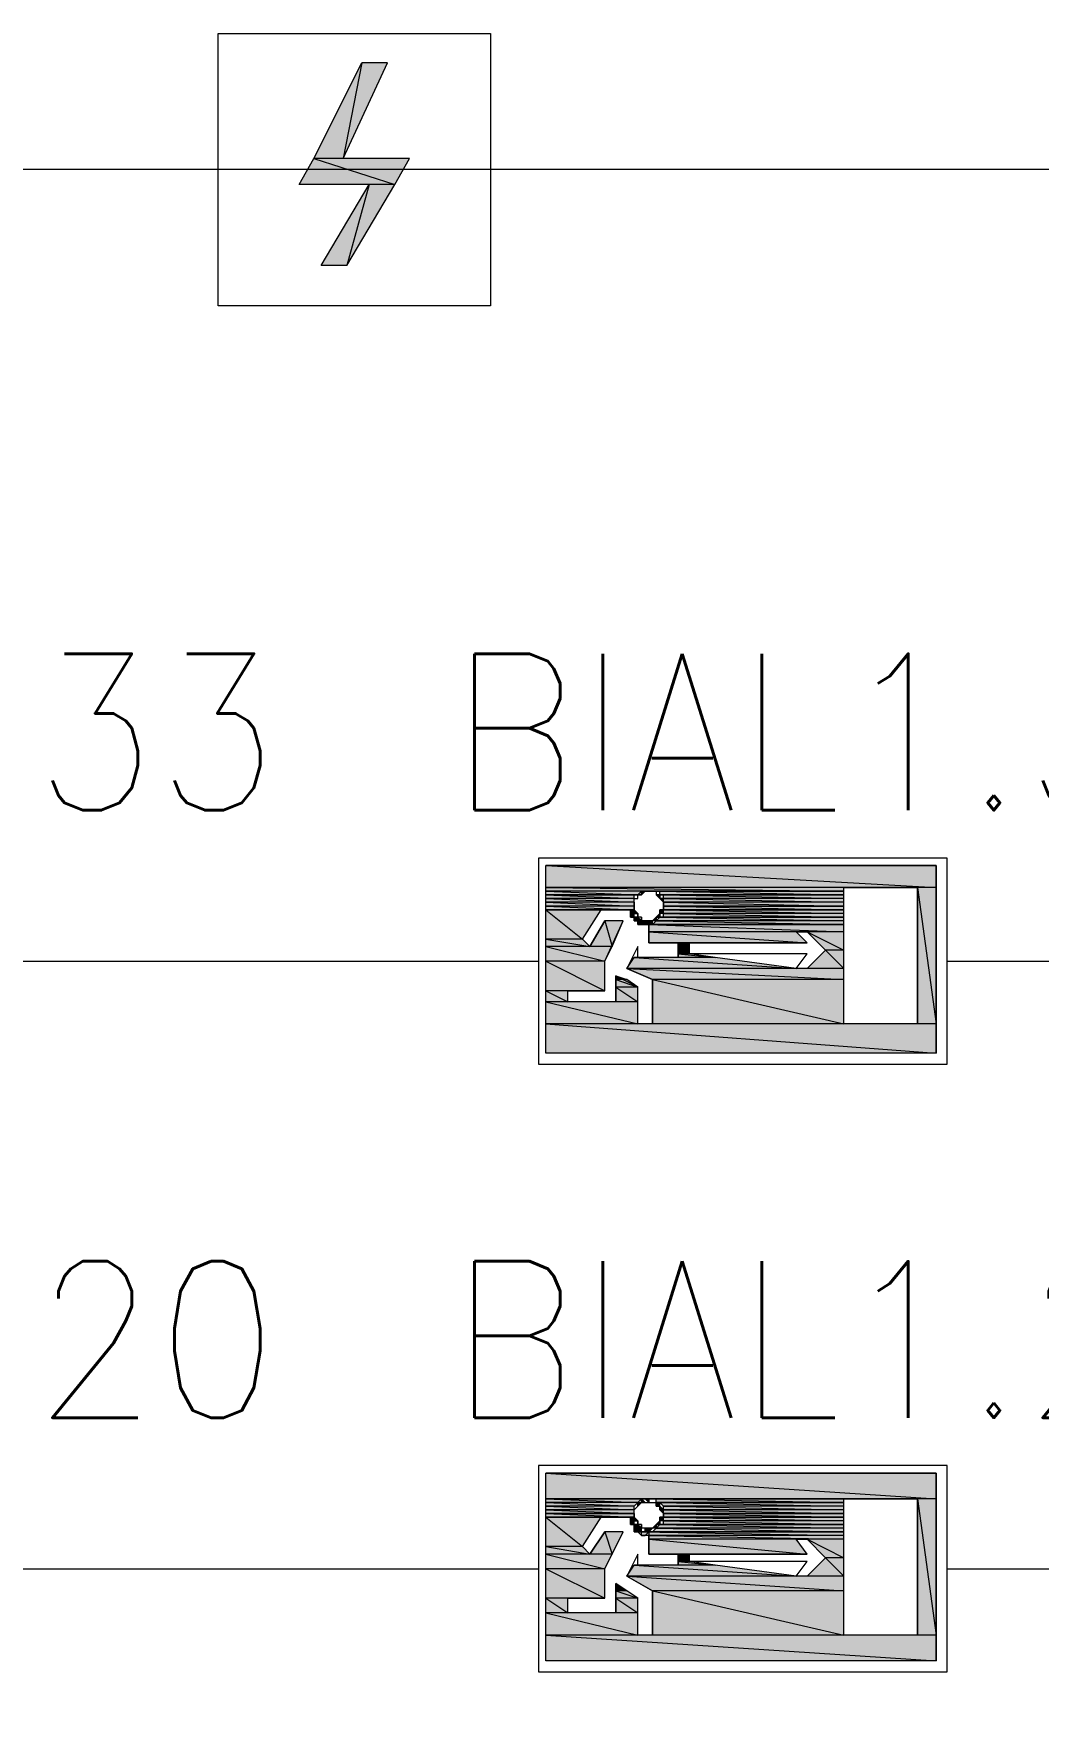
# Model space of a CAD drawing. Header units: millimetres. Extents: x 0 to 420, y 0 to 297.
# Drawn here: x 279.86 to 291.42, y 167.83 to 187.03 of the extents above; entities that cross this region are included whole.
import ezdxf

# ---------------------------------------------------------------- set-up
doc = ezdxf.new("R2010")
doc.units = ezdxf.units.MM
doc.styles.get("Standard").update_dxf_attribs({"font": 'STANDARD'})

msp = doc.modelspace()

# ---------------------------------------------------------------- hatches: boundary and pattern name
h = msp.add_hatch(color=1)
h.paths.add_polyline_path([(283.929667, 186.689999), (283.633334, 186.689999), (283.421667, 185.589333)], flags=0)
h.paths.add_polyline_path([(283.633334, 186.689999), (283.421667, 185.589333), (283.083001, 185.589333)], flags=0)
h = msp.add_hatch(color=1)
h.paths.add_polyline_path([(284.183667, 185.589333), (283.083001, 185.589333), (284.014334, 185.292999)], flags=0)
h.paths.add_polyline_path([(283.083001, 185.589333), (284.014334, 185.292999), (282.913667, 185.292999)], flags=0)
h = msp.add_hatch(color=1)
h.paths.add_polyline_path([(284.014334, 185.292999), (283.718001, 185.292999), (283.464001, 184.361666)], flags=0)
h.paths.add_polyline_path([(283.718001, 185.292999), (283.464001, 184.361666), (283.167667, 184.361666)], flags=0)
h = msp.add_hatch(color=82)
h.paths.add_polyline_path([(290.237334, 177.461333), (285.750001, 177.461333), (290.237334, 177.207333)], flags=0)
h.paths.add_polyline_path([(285.750001, 177.461333), (290.237334, 177.207333), (285.750001, 177.207333)], flags=0)
h = msp.add_hatch(color=82)
h.paths.add_polyline_path([(289.179001, 177.207333), (285.750001, 177.207333), (289.179001, 177.164999)], flags=0)
h.paths.add_polyline_path([(285.750001, 177.207333), (289.179001, 177.164999), (285.750001, 177.164999)], flags=0)
h = msp.add_hatch(color=82)
h.paths.add_polyline_path([(286.850667, 177.164999), (285.750001, 177.164999), (286.808334, 177.122666)], flags=0)
h.paths.add_polyline_path([(285.750001, 177.164999), (286.808334, 177.122666), (285.750001, 177.122666)], flags=0)
h = msp.add_hatch(color=82)
h.paths.add_polyline_path([(286.766001, 177.122666), (285.750001, 177.122666)], flags=0)
h.paths.add_polyline_path([(286.766001, 177.122666), (285.750001, 177.122666), (286.808334, 177.122666)], flags=0)
h = msp.add_hatch(color=82)
h.paths.add_polyline_path([(286.766001, 177.122666), (285.750001, 177.122666), (286.766001, 177.080333)], flags=0)
h.paths.add_polyline_path([(285.750001, 177.122666), (286.766001, 177.080333), (285.750001, 177.080333)], flags=0)
h = msp.add_hatch(color=82)
h.paths.add_polyline_path([(286.766001, 177.080333), (285.750001, 177.080333), (286.766001, 177.037999)], flags=0)
h.paths.add_polyline_path([(285.750001, 177.080333), (286.766001, 177.037999), (285.750001, 177.037999)], flags=0)
for points in [[(286.808334, 177.122666), (286.850667, 177.122666)], [(286.850667, 177.164999), (286.893001, 177.164999)], [(286.850667, 177.164999), (286.893001, 177.164999), (286.850667, 177.122666)], [(286.893001, 177.164999), (286.935334, 177.164999)], [(287.020001, 177.122666), (287.062334, 177.122666), (287.062334, 177.080333)], [(286.766001, 177.037999), (286.766001, 176.995666)], [(286.766001, 176.995666), (286.766001, 176.953333)], [(286.766001, 176.953333), (286.808334, 176.910999), (286.766001, 176.910999)], [(286.766001, 176.910999), (286.808334, 176.910999)], [(286.808334, 176.910999), (286.808334, 176.868666)], [(286.850667, 176.868666), (286.850667, 176.826333)], [(287.062334, 176.910999), (287.062334, 176.868666), (287.020001, 176.868666)], [(286.554334, 176.191333), (286.681334, 176.148999), (286.554334, 176.148999)], [(286.850667, 170.179999), (286.893001, 170.137666), (286.850667, 170.137666)], [(286.893001, 170.179999), (286.935334, 170.179999), (286.935334, 170.137666)], [(286.766001, 170.010666), (286.766001, 169.968333)], [(286.766001, 169.968333), (286.808334, 169.925999), (286.766001, 169.925999)], [(286.808334, 170.137666), (286.850667, 170.137666), (286.808334, 170.095333)], [(286.850667, 170.137666), (286.893001, 170.137666)], [(287.020001, 170.095333), (287.062334, 170.095333)], [(286.766001, 169.925999), (286.808334, 169.925999)], [(286.808334, 169.925999), (286.808334, 169.883666)], [(286.850667, 169.883666), (286.850667, 169.841333)], [(287.062334, 169.925999), (287.062334, 169.883666), (287.020001, 169.883666)], [(286.554334, 169.206333), (286.681334, 169.121666), (286.554334, 169.121666)]]:
    msp.add_hatch(color=82).paths.add_polyline_path(points, flags=0)
h = msp.add_hatch(color=82)
h.paths.add_polyline_path([(287.020001, 177.164999), (289.179001, 177.164999)], flags=0)
h.paths.add_polyline_path([(289.179001, 177.164999), (287.020001, 177.164999)], flags=0)
h = msp.add_hatch(color=82)
h.paths.add_polyline_path([(287.020001, 177.122666), (287.062334, 177.122666)], flags=0)
h.paths.add_polyline_path([(287.062334, 177.122666), (287.020001, 177.122666)], flags=0)
h = msp.add_hatch(color=82)
h.paths.add_polyline_path([(289.179001, 177.164999), (287.062334, 177.164999), (289.179001, 177.122666)], flags=0)
h.paths.add_polyline_path([(287.062334, 177.164999), (289.179001, 177.122666), (287.062334, 177.122666)], flags=0)
h = msp.add_hatch(color=82)
h.paths.add_polyline_path([(289.179001, 177.122666), (287.062334, 177.122666)], flags=0)
h.paths.add_polyline_path([(287.062334, 177.122666), (289.179001, 177.122666), (287.104667, 177.122666)], flags=0)
h = msp.add_hatch(color=82)
h.paths.add_polyline_path([(287.104667, 177.080333), (287.062334, 177.080333)], flags=0)
h.paths.add_polyline_path([(287.104667, 177.080333), (287.062334, 177.080333), (287.104667, 177.037999)], flags=0)
h = msp.add_hatch(color=82)
h.paths.add_polyline_path([(289.179001, 177.122666), (287.104667, 177.122666), (289.179001, 177.080333)], flags=0)
h.paths.add_polyline_path([(287.104667, 177.122666), (289.179001, 177.080333), (287.104667, 177.080333)], flags=0)
h = msp.add_hatch(color=82)
h.paths.add_polyline_path([(289.179001, 177.080333), (287.104667, 177.080333), (289.179001, 177.037999)], flags=0)
h.paths.add_polyline_path([(287.104667, 177.080333), (289.179001, 177.037999), (287.104667, 177.037999)], flags=0)
h = msp.add_hatch(color=82)
h.paths.add_polyline_path([(290.237334, 177.207333), (290.025667, 177.207333), (290.237334, 175.640999)], flags=0)
h.paths.add_polyline_path([(290.025667, 177.207333), (290.237334, 175.640999), (290.025667, 175.640999)], flags=0)
h = msp.add_hatch(color=82)
h.paths.add_polyline_path([(286.766001, 177.037999), (285.750001, 177.037999), (286.766001, 176.995666)], flags=0)
h.paths.add_polyline_path([(285.750001, 177.037999), (286.766001, 176.995666), (285.750001, 176.995666)], flags=0)
h = msp.add_hatch(color=82)
h.paths.add_polyline_path([(286.766001, 176.995666), (285.750001, 176.995666), (286.766001, 176.953333)], flags=0)
h.paths.add_polyline_path([(285.750001, 176.995666), (286.766001, 176.953333), (285.750001, 176.953333)], flags=0)
h = msp.add_hatch(color=82)
h.paths.add_polyline_path([(285.750001, 176.953333), (286.766001, 176.953333)], flags=0)
h.paths.add_polyline_path([(286.766001, 176.953333), (285.750001, 176.953333)], flags=0)
h = msp.add_hatch(color=82)
h.paths.add_polyline_path([(286.385001, 176.953333), (285.750001, 176.953333), (286.173334, 176.614666)], flags=0)
h.paths.add_polyline_path([(285.750001, 176.953333), (286.173334, 176.614666), (285.750001, 176.614666)], flags=0)
h = msp.add_hatch(color=82)
h.paths.add_polyline_path([(286.766001, 176.953333), (286.723667, 176.953333), (286.766001, 176.910999)], flags=0)
h.paths.add_polyline_path([(286.723667, 176.953333), (286.766001, 176.910999), (286.723667, 176.910999)], flags=0)
h = msp.add_hatch(color=82)
h.paths.add_polyline_path([(286.766001, 176.910999), (286.723667, 176.910999), (286.766001, 176.868666)], flags=0)
h.paths.add_polyline_path([(286.723667, 176.910999), (286.766001, 176.868666), (286.723667, 176.868666)], flags=0)
h = msp.add_hatch(color=82)
h.paths.add_polyline_path([(286.808334, 176.868666), (286.723667, 176.868666)], flags=0)
h.paths.add_polyline_path([(286.723667, 176.868666), (286.808334, 176.868666), (286.766001, 176.868666)], flags=0)
h = msp.add_hatch(color=82)
h.paths.add_polyline_path([(286.808334, 176.868666), (286.766001, 176.868666), (286.850667, 176.826333)], flags=0)
h.paths.add_polyline_path([(286.766001, 176.868666), (286.850667, 176.826333), (286.766001, 176.826333)], flags=0)
h = msp.add_hatch(color=82)
h.paths.add_polyline_path([(287.020001, 176.826333), (287.020001, 176.868666)], flags=0)
h.paths.add_polyline_path([(287.020001, 176.868666), (287.020001, 176.826333), (286.977667, 176.826333)], flags=0)
h = msp.add_hatch(color=82)
h.paths.add_polyline_path([(287.020001, 176.868666), (287.062334, 176.868666)], flags=0)
h.paths.add_polyline_path([(287.062334, 176.868666), (287.020001, 176.868666)], flags=0)
h = msp.add_hatch(color=82)
h.paths.add_polyline_path([(289.179001, 176.868666), (287.062334, 176.868666), (289.179001, 176.826333)], flags=0)
h.paths.add_polyline_path([(287.062334, 176.868666), (289.179001, 176.826333), (287.020001, 176.826333)], flags=0)
h = msp.add_hatch(color=82)
h.paths.add_polyline_path([(287.104667, 176.953333), (287.062334, 176.953333), (287.104667, 176.910999)], flags=0)
h.paths.add_polyline_path([(287.062334, 176.953333), (287.104667, 176.910999), (287.062334, 176.910999)], flags=0)
h = msp.add_hatch(color=82)
h.paths.add_polyline_path([(289.179001, 176.868666), (287.104667, 176.868666)], flags=0)
h.paths.add_polyline_path([(287.104667, 176.868666), (289.179001, 176.868666), (287.062334, 176.868666)], flags=0)
h = msp.add_hatch(color=82)
h.paths.add_polyline_path([(289.179001, 177.037999), (287.104667, 177.037999), (289.179001, 176.995666)], flags=0)
h.paths.add_polyline_path([(287.104667, 177.037999), (289.179001, 176.995666), (287.104667, 176.995666)], flags=0)
h = msp.add_hatch(color=82)
h.paths.add_polyline_path([(289.179001, 176.995666), (287.104667, 176.995666), (289.179001, 176.953333)], flags=0)
h.paths.add_polyline_path([(287.104667, 176.995666), (289.179001, 176.953333), (287.104667, 176.953333)], flags=0)
h = msp.add_hatch(color=82)
h.paths.add_polyline_path([(287.104667, 176.953333), (289.179001, 176.953333)], flags=0)
h.paths.add_polyline_path([(289.179001, 176.953333), (287.104667, 176.953333)], flags=0)
h = msp.add_hatch(color=82)
h.paths.add_polyline_path([(289.179001, 176.953333), (287.104667, 176.953333), (289.179001, 176.910999)], flags=0)
h.paths.add_polyline_path([(287.104667, 176.953333), (289.179001, 176.910999), (287.104667, 176.910999)], flags=0)
h = msp.add_hatch(color=82)
h.paths.add_polyline_path([(289.179001, 176.910999), (287.104667, 176.910999), (289.179001, 176.868666)], flags=0)
h.paths.add_polyline_path([(287.104667, 176.910999), (289.179001, 176.868666), (287.104667, 176.868666)], flags=0)
h = msp.add_hatch(color=82)
h.paths.add_polyline_path([(286.639001, 176.826333), (286.427334, 176.826333), (286.512001, 176.529999)], flags=0)
h.paths.add_polyline_path([(286.427334, 176.826333), (286.512001, 176.529999), (286.258001, 176.529999)], flags=0)
h = msp.add_hatch(color=82)
h.paths.add_polyline_path([(286.766001, 176.826333), (286.850667, 176.826333)], flags=0)
h.paths.add_polyline_path([(286.850667, 176.826333), (286.766001, 176.826333)], flags=0)
h = msp.add_hatch(color=82)
h.paths.add_polyline_path([(286.977667, 176.826333), (286.808334, 176.826333), (286.977667, 176.783999)], flags=0)
h.paths.add_polyline_path([(286.808334, 176.826333), (286.977667, 176.783999), (286.808334, 176.783999)], flags=0)
h = msp.add_hatch(color=82)
h.paths.add_polyline_path([(286.850667, 176.783999), (289.179001, 176.783999)], flags=0)
h.paths.add_polyline_path([(289.179001, 176.783999), (286.850667, 176.783999)], flags=0)
h = msp.add_hatch(color=82)
h.paths.add_polyline_path([(286.935334, 176.826333), (286.893001, 176.826333)], flags=0)
h.paths.add_polyline_path([(286.935334, 176.826333), (286.893001, 176.826333), (286.977667, 176.826333)], flags=0)
h = msp.add_hatch(color=82)
h.paths.add_polyline_path([(289.179001, 176.783999), (286.935334, 176.783999), (289.179001, 176.699333)], flags=0)
h.paths.add_polyline_path([(286.935334, 176.783999), (289.179001, 176.699333), (286.935334, 176.699333)], flags=0)
h = msp.add_hatch(color=82)
h.paths.add_polyline_path([(288.628667, 176.699333), (286.935334, 176.699333), (288.755667, 176.572333)], flags=0)
h.paths.add_polyline_path([(286.935334, 176.699333), (288.755667, 176.572333), (286.935334, 176.572333)], flags=0)
h = msp.add_hatch(color=82)
h.paths.add_polyline_path([(289.179001, 176.826333), (287.020001, 176.826333), (289.179001, 176.783999)], flags=0)
h.paths.add_polyline_path([(287.020001, 176.826333), (289.179001, 176.783999), (286.977667, 176.783999)], flags=0)
h = msp.add_hatch(color=82)
h.paths.add_polyline_path([(289.179001, 176.699333), (288.755667, 176.699333), (289.179001, 176.487666)], flags=0)
h.paths.add_polyline_path([(288.755667, 176.699333), (289.179001, 176.487666), (288.967334, 176.487666)], flags=0)
h = msp.add_hatch(color=82)
h.paths.add_polyline_path([(286.173334, 176.614666), (285.750001, 176.614666), (286.258001, 176.529999)], flags=0)
h.paths.add_polyline_path([(285.750001, 176.614666), (286.258001, 176.529999), (285.750001, 176.529999)], flags=0)
h = msp.add_hatch(color=82)
h.paths.add_polyline_path([(286.512001, 176.529999), (285.750001, 176.529999), (286.427334, 176.360666)], flags=0)
h.paths.add_polyline_path([(285.750001, 176.529999), (286.427334, 176.360666), (285.750001, 176.360666)], flags=0)
h = msp.add_hatch(color=82)
h.paths.add_polyline_path([(287.401001, 176.572333), (287.274001, 176.572333), (287.401001, 176.445333)], flags=0)
h.paths.add_polyline_path([(287.274001, 176.572333), (287.401001, 176.445333), (287.274001, 176.445333)], flags=0)
h = msp.add_hatch(color=82)
h.paths.add_polyline_path([(289.179001, 176.487666), (288.967334, 176.487666), (289.179001, 176.275999)], flags=0)
h.paths.add_polyline_path([(288.967334, 176.487666), (289.179001, 176.275999), (288.755667, 176.275999)], flags=0)
h = msp.add_hatch(color=82)
h.paths.add_polyline_path([(286.427334, 176.360666), (285.750001, 176.360666), (286.427334, 176.021999)], flags=0)
h.paths.add_polyline_path([(285.750001, 176.360666), (286.427334, 176.021999), (285.750001, 176.021999)], flags=0)
h = msp.add_hatch(color=82)
h.paths.add_polyline_path([(287.697334, 176.402999), (286.766001, 176.402999), (288.628667, 176.275999)], flags=0)
h.paths.add_polyline_path([(286.766001, 176.402999), (288.628667, 176.275999), (286.681334, 176.275999)], flags=0)
h = msp.add_hatch(color=82)
h.paths.add_polyline_path([(287.401001, 176.445333), (287.274001, 176.445333), (287.697334, 176.402999)], flags=0)
h.paths.add_polyline_path([(287.274001, 176.445333), (287.697334, 176.402999), (287.274001, 176.402999)], flags=0)
h = msp.add_hatch(color=82)
h.paths.add_polyline_path([(286.681334, 176.148999), (286.554334, 176.148999), (286.808334, 176.064333)], flags=0)
h.paths.add_polyline_path([(286.554334, 176.148999), (286.808334, 176.064333), (286.554334, 176.064333)], flags=0)
h = msp.add_hatch(color=82)
h.paths.add_polyline_path([(289.179001, 176.275999), (286.681334, 176.275999), (289.179001, 176.148999)], flags=0)
h.paths.add_polyline_path([(286.681334, 176.275999), (289.179001, 176.148999), (286.977667, 176.148999)], flags=0)
h = msp.add_hatch(color=82)
h.paths.add_polyline_path([(289.179001, 176.148999), (286.977667, 176.148999), (289.179001, 175.640999)], flags=0)
h.paths.add_polyline_path([(286.977667, 176.148999), (289.179001, 175.640999), (286.977667, 175.640999)], flags=0)
h = msp.add_hatch(color=82)
h.paths.add_polyline_path([(286.004001, 176.021999), (285.750001, 176.021999), (286.004001, 175.894999)], flags=0)
h.paths.add_polyline_path([(285.750001, 176.021999), (286.004001, 175.894999), (285.750001, 175.894999)], flags=0)
h = msp.add_hatch(color=82)
h.paths.add_polyline_path([(286.808334, 176.064333), (286.554334, 176.064333), (286.808334, 175.894999)], flags=0)
h.paths.add_polyline_path([(286.554334, 176.064333), (286.808334, 175.894999), (286.554334, 175.894999)], flags=0)
h = msp.add_hatch(color=82)
h.paths.add_polyline_path([(286.808334, 175.894999), (285.750001, 175.894999), (286.808334, 175.640999)], flags=0)
h.paths.add_polyline_path([(285.750001, 175.894999), (286.808334, 175.640999), (285.750001, 175.640999)], flags=0)
h = msp.add_hatch(color=82)
h.paths.add_polyline_path([(290.237334, 175.640999), (285.750001, 175.640999), (290.237334, 175.302333)], flags=0)
h.paths.add_polyline_path([(285.750001, 175.640999), (290.237334, 175.302333), (285.750001, 175.302333)], flags=0)
h = msp.add_hatch(color=82)
h.paths.add_polyline_path([(290.237334, 170.476333), (285.750001, 170.476333), (290.237334, 170.179999)], flags=0)
h.paths.add_polyline_path([(285.750001, 170.476333), (290.237334, 170.179999), (285.750001, 170.179999)], flags=0)
h = msp.add_hatch(color=82)
h.paths.add_polyline_path([(285.750001, 170.179999), (289.179001, 170.179999)], flags=0)
h.paths.add_polyline_path([(289.179001, 170.179999), (285.750001, 170.179999)], flags=0)
h = msp.add_hatch(color=82)
h.paths.add_polyline_path([(286.850667, 170.179999), (285.750001, 170.179999), (286.808334, 170.137666)], flags=0)
h.paths.add_polyline_path([(285.750001, 170.179999), (286.808334, 170.137666), (285.750001, 170.137666)], flags=0)
h = msp.add_hatch(color=82)
h.paths.add_polyline_path([(289.179001, 170.179999), (287.020001, 170.179999), (289.179001, 170.137666)], flags=0)
h.paths.add_polyline_path([(287.020001, 170.179999), (289.179001, 170.137666), (287.020001, 170.137666)], flags=0)
h = msp.add_hatch(color=82)
h.paths.add_polyline_path([(290.237334, 170.179999), (290.025667, 170.179999), (290.237334, 168.613666)], flags=0)
h.paths.add_polyline_path([(290.025667, 170.179999), (290.237334, 168.613666), (290.025667, 168.613666)], flags=0)
h = msp.add_hatch(color=82)
h.paths.add_polyline_path([(286.808334, 170.137666), (285.750001, 170.137666), (286.766001, 170.095333)], flags=0)
h.paths.add_polyline_path([(285.750001, 170.137666), (286.766001, 170.095333), (285.750001, 170.095333)], flags=0)
h = msp.add_hatch(color=82)
h.paths.add_polyline_path([(286.766001, 170.095333), (285.750001, 170.095333), (286.766001, 170.052999)], flags=0)
h.paths.add_polyline_path([(285.750001, 170.095333), (286.766001, 170.052999), (285.750001, 170.052999)], flags=0)
h = msp.add_hatch(color=82)
h.paths.add_polyline_path([(286.766001, 170.052999), (285.750001, 170.052999), (286.766001, 170.010666)], flags=0)
h.paths.add_polyline_path([(285.750001, 170.052999), (286.766001, 170.010666), (285.750001, 170.010666)], flags=0)
h = msp.add_hatch(color=82)
h.paths.add_polyline_path([(285.750001, 170.010666), (286.766001, 170.010666)], flags=0)
h.paths.add_polyline_path([(286.766001, 170.010666), (285.750001, 170.010666)], flags=0)
h = msp.add_hatch(color=82)
h.paths.add_polyline_path([(286.766001, 170.010666), (285.750001, 170.010666), (286.766001, 169.968333)], flags=0)
h.paths.add_polyline_path([(285.750001, 170.010666), (286.766001, 169.968333), (285.750001, 169.968333)], flags=0)
h = msp.add_hatch(color=82)
h.paths.add_polyline_path([(285.750001, 169.968333), (286.766001, 169.968333)], flags=0)
h.paths.add_polyline_path([(286.766001, 169.968333), (285.750001, 169.968333)], flags=0)
h = msp.add_hatch(color=82)
h.paths.add_polyline_path([(286.385001, 169.968333), (285.750001, 169.968333), (286.173334, 169.629666)], flags=0)
h.paths.add_polyline_path([(285.750001, 169.968333), (286.173334, 169.629666), (285.750001, 169.629666)], flags=0)
h = msp.add_hatch(color=82)
h.paths.add_polyline_path([(286.766001, 169.968333), (286.723667, 169.968333), (286.766001, 169.925999)], flags=0)
h.paths.add_polyline_path([(286.723667, 169.968333), (286.766001, 169.925999), (286.723667, 169.925999)], flags=0)
h = msp.add_hatch(color=82)
h.paths.add_polyline_path([(287.062334, 170.137666), (287.020001, 170.137666), (287.062334, 170.095333)], flags=0)
h.paths.add_polyline_path([(287.020001, 170.137666), (287.062334, 170.095333), (287.020001, 170.095333)], flags=0)
h = msp.add_hatch(color=82)
h.paths.add_polyline_path([(287.062334, 170.137666), (289.179001, 170.137666)], flags=0)
h.paths.add_polyline_path([(289.179001, 170.137666), (287.062334, 170.137666)], flags=0)
h = msp.add_hatch(color=82)
h.paths.add_polyline_path([(289.179001, 170.137666), (287.062334, 170.137666), (289.179001, 170.095333)], flags=0)
h.paths.add_polyline_path([(287.062334, 170.137666), (289.179001, 170.095333), (287.104667, 170.095333)], flags=0)
h = msp.add_hatch(color=82)
h.paths.add_polyline_path([(287.062334, 170.095333), (287.104667, 170.052999), (287.062334, 170.052999)], flags=0)
h.paths.add_polyline_path([(287.104667, 170.052999), (287.062334, 170.052999), (287.104667, 170.010666)], flags=0)
h = msp.add_hatch(color=82)
h.paths.add_polyline_path([(287.104667, 169.968333), (287.062334, 169.968333), (287.104667, 169.925999)], flags=0)
h.paths.add_polyline_path([(287.062334, 169.968333), (287.104667, 169.925999), (287.062334, 169.925999)], flags=0)
h = msp.add_hatch(color=82)
h.paths.add_polyline_path([(289.179001, 170.095333), (287.104667, 170.095333), (289.179001, 170.052999)], flags=0)
h.paths.add_polyline_path([(287.104667, 170.095333), (289.179001, 170.052999), (287.104667, 170.052999)], flags=0)
h = msp.add_hatch(color=82)
h.paths.add_polyline_path([(289.179001, 170.052999), (287.104667, 170.052999), (289.179001, 170.010666)], flags=0)
h.paths.add_polyline_path([(287.104667, 170.052999), (289.179001, 170.010666), (287.104667, 170.010666)], flags=0)
h = msp.add_hatch(color=82)
h.paths.add_polyline_path([(287.104667, 170.010666), (289.179001, 170.010666)], flags=0)
h.paths.add_polyline_path([(289.179001, 170.010666), (287.104667, 170.010666)], flags=0)
h = msp.add_hatch(color=82)
h.paths.add_polyline_path([(289.179001, 170.010666), (287.104667, 170.010666), (289.179001, 169.968333)], flags=0)
h.paths.add_polyline_path([(287.104667, 170.010666), (289.179001, 169.968333), (287.104667, 169.968333)], flags=0)
h = msp.add_hatch(color=82)
h.paths.add_polyline_path([(287.104667, 169.968333), (289.179001, 169.968333)], flags=0)
h.paths.add_polyline_path([(289.179001, 169.968333), (287.104667, 169.968333)], flags=0)
h = msp.add_hatch(color=82)
h.paths.add_polyline_path([(289.179001, 169.968333), (287.104667, 169.968333), (289.179001, 169.925999)], flags=0)
h.paths.add_polyline_path([(287.104667, 169.968333), (289.179001, 169.925999), (287.104667, 169.925999)], flags=0)
h = msp.add_hatch(color=82)
h.paths.add_polyline_path([(286.639001, 169.798999), (286.427334, 169.798999), (286.512001, 169.544999)], flags=0)
h.paths.add_polyline_path([(286.427334, 169.798999), (286.512001, 169.544999), (286.258001, 169.544999)], flags=0)
h = msp.add_hatch(color=82)
h.paths.add_polyline_path([(286.766001, 169.925999), (286.723667, 169.925999), (286.766001, 169.883666)], flags=0)
h.paths.add_polyline_path([(286.723667, 169.925999), (286.766001, 169.883666), (286.723667, 169.883666)], flags=0)
h = msp.add_hatch(color=82)
h.paths.add_polyline_path([(286.808334, 169.883666), (286.723667, 169.883666)], flags=0)
h.paths.add_polyline_path([(286.723667, 169.883666), (286.808334, 169.883666), (286.766001, 169.883666)], flags=0)
h = msp.add_hatch(color=82)
h.paths.add_polyline_path([(286.808334, 169.883666), (286.766001, 169.883666), (286.850667, 169.841333)], flags=0)
h.paths.add_polyline_path([(286.766001, 169.883666), (286.850667, 169.841333), (286.766001, 169.841333)], flags=0)
h = msp.add_hatch(color=82)
h.paths.add_polyline_path([(286.850667, 169.841333), (286.766001, 169.841333), (286.850667, 169.798999)], flags=0)
h.paths.add_polyline_path([(286.766001, 169.841333), (286.850667, 169.798999), (286.766001, 169.798999)], flags=0)
h = msp.add_hatch(color=82)
h.paths.add_polyline_path([(286.808334, 169.798999), (286.977667, 169.798999)], flags=0)
h.paths.add_polyline_path([(286.977667, 169.798999), (286.808334, 169.798999)], flags=0)
h = msp.add_hatch(color=82)
h.paths.add_polyline_path([(289.179001, 169.798999), (286.850667, 169.798999), (289.179001, 169.756666)], flags=0)
h.paths.add_polyline_path([(286.850667, 169.798999), (289.179001, 169.756666), (286.850667, 169.756666)], flags=0)
h = msp.add_hatch(color=82)
h.paths.add_polyline_path([(286.977667, 169.841333), (286.893001, 169.841333), (286.935334, 169.798999)], flags=0)
h.paths.add_polyline_path([(286.893001, 169.841333), (286.935334, 169.798999), (286.893001, 169.798999)], flags=0)
h = msp.add_hatch(color=82)
h.paths.add_polyline_path([(287.020001, 169.841333), (287.020001, 169.883666)], flags=0)
h.paths.add_polyline_path([(287.020001, 169.883666), (287.020001, 169.841333), (286.977667, 169.841333)], flags=0)
h = msp.add_hatch(color=82)
h.paths.add_polyline_path([(289.179001, 169.841333), (287.020001, 169.841333), (289.179001, 169.798999)], flags=0)
h.paths.add_polyline_path([(287.020001, 169.841333), (289.179001, 169.798999), (286.977667, 169.798999)], flags=0)
h = msp.add_hatch(color=82)
h.paths.add_polyline_path([(287.020001, 169.883666), (287.062334, 169.883666)], flags=0)
h.paths.add_polyline_path([(287.062334, 169.883666), (287.020001, 169.883666)], flags=0)
h = msp.add_hatch(color=82)
h.paths.add_polyline_path([(289.179001, 169.883666), (287.062334, 169.883666), (289.179001, 169.841333)], flags=0)
h.paths.add_polyline_path([(287.062334, 169.883666), (289.179001, 169.841333), (287.020001, 169.841333)], flags=0)
h = msp.add_hatch(color=82)
h.paths.add_polyline_path([(289.179001, 169.883666), (287.104667, 169.883666)], flags=0)
h.paths.add_polyline_path([(287.104667, 169.883666), (289.179001, 169.883666), (287.062334, 169.883666)], flags=0)
h = msp.add_hatch(color=82)
h.paths.add_polyline_path([(289.179001, 169.925999), (287.104667, 169.925999), (289.179001, 169.883666)], flags=0)
h.paths.add_polyline_path([(287.104667, 169.925999), (289.179001, 169.883666), (287.104667, 169.883666)], flags=0)
h = msp.add_hatch(color=82)
h.paths.add_polyline_path([(286.173334, 169.629666), (285.750001, 169.629666), (286.258001, 169.544999)], flags=0)
h.paths.add_polyline_path([(285.750001, 169.629666), (286.258001, 169.544999), (285.750001, 169.544999)], flags=0)
h = msp.add_hatch(color=82)
h.paths.add_polyline_path([(289.179001, 169.756666), (286.935334, 169.756666), (289.179001, 169.714333)], flags=0)
h.paths.add_polyline_path([(286.935334, 169.756666), (289.179001, 169.714333), (286.935334, 169.714333)], flags=0)
h = msp.add_hatch(color=82)
h.paths.add_polyline_path([(288.628667, 169.714333), (286.935334, 169.714333), (288.755667, 169.544999)], flags=0)
h.paths.add_polyline_path([(286.935334, 169.714333), (288.755667, 169.544999), (286.935334, 169.544999)], flags=0)
h = msp.add_hatch(color=82)
h.paths.add_polyline_path([(289.179001, 169.714333), (288.755667, 169.714333), (289.179001, 169.502666)], flags=0)
h.paths.add_polyline_path([(288.755667, 169.714333), (289.179001, 169.502666), (288.967334, 169.502666)], flags=0)
h = msp.add_hatch(color=82)
h.paths.add_polyline_path([(286.512001, 169.544999), (285.750001, 169.544999), (286.427334, 169.375666)], flags=0)
h.paths.add_polyline_path([(285.750001, 169.544999), (286.427334, 169.375666), (285.750001, 169.375666)], flags=0)
h = msp.add_hatch(color=82)
h.paths.add_polyline_path([(286.427334, 169.375666), (285.750001, 169.375666), (286.427334, 169.036999)], flags=0)
h.paths.add_polyline_path([(285.750001, 169.375666), (286.427334, 169.036999), (285.750001, 169.036999)], flags=0)
h = msp.add_hatch(color=82)
h.paths.add_polyline_path([(287.697334, 169.417999), (286.766001, 169.417999), (288.628667, 169.290999)], flags=0)
h.paths.add_polyline_path([(286.766001, 169.417999), (288.628667, 169.290999), (286.681334, 169.290999)], flags=0)
h = msp.add_hatch(color=82)
h.paths.add_polyline_path([(287.401001, 169.544999), (287.274001, 169.544999), (287.401001, 169.460333)], flags=0)
h.paths.add_polyline_path([(287.274001, 169.544999), (287.401001, 169.460333), (287.274001, 169.460333)], flags=0)
h = msp.add_hatch(color=82)
h.paths.add_polyline_path([(287.401001, 169.460333), (287.274001, 169.460333), (287.697334, 169.417999)], flags=0)
h.paths.add_polyline_path([(287.274001, 169.460333), (287.697334, 169.417999), (287.274001, 169.417999)], flags=0)
h = msp.add_hatch(color=82)
h.paths.add_polyline_path([(289.179001, 169.502666), (288.967334, 169.502666), (289.179001, 169.290999)], flags=0)
h.paths.add_polyline_path([(288.967334, 169.502666), (289.179001, 169.290999), (288.755667, 169.290999)], flags=0)
h = msp.add_hatch(color=82)
h.paths.add_polyline_path([(289.179001, 169.290999), (286.681334, 169.290999), (289.179001, 169.121666)], flags=0)
h.paths.add_polyline_path([(286.681334, 169.290999), (289.179001, 169.121666), (286.977667, 169.121666)], flags=0)
h = msp.add_hatch(color=82)
h.paths.add_polyline_path([(286.004001, 169.036999), (285.750001, 169.036999), (286.004001, 168.867666)], flags=0)
h.paths.add_polyline_path([(285.750001, 169.036999), (286.004001, 168.867666), (285.750001, 168.867666)], flags=0)
h = msp.add_hatch(color=82)
h.paths.add_polyline_path([(286.681334, 169.121666), (286.554334, 169.121666), (286.808334, 169.036999)], flags=0)
h.paths.add_polyline_path([(286.554334, 169.121666), (286.808334, 169.036999), (286.554334, 169.036999)], flags=0)
h = msp.add_hatch(color=82)
h.paths.add_polyline_path([(286.808334, 169.036999), (286.554334, 169.036999), (286.808334, 168.867666)], flags=0)
h.paths.add_polyline_path([(286.554334, 169.036999), (286.808334, 168.867666), (286.554334, 168.867666)], flags=0)
h = msp.add_hatch(color=82)
h.paths.add_polyline_path([(289.179001, 169.121666), (286.977667, 169.121666), (289.179001, 168.613666)], flags=0)
h.paths.add_polyline_path([(286.977667, 169.121666), (289.179001, 168.613666), (286.977667, 168.613666)], flags=0)
h = msp.add_hatch(color=82)
h.paths.add_polyline_path([(286.808334, 168.867666), (285.750001, 168.867666), (286.808334, 168.613666)], flags=0)
h.paths.add_polyline_path([(285.750001, 168.867666), (286.808334, 168.613666), (285.750001, 168.613666)], flags=0)
h = msp.add_hatch(color=82)
h.paths.add_polyline_path([(290.237334, 168.613666), (285.750001, 168.613666), (290.237334, 168.317333)], flags=0)
h.paths.add_polyline_path([(285.750001, 168.613666), (290.237334, 168.317333), (285.750001, 168.317333)], flags=0)

# ---------------------------------------------------------------- linework, layer by layer
at = {"color": 7, "lineweight": 0}
msp.add_lwpolyline([(281.982334, 187.028666), (285.115001, 187.028666)], dxfattribs=at)
at = {"color": 1, "lineweight": 0}
for points in [[(285.115001, 183.895999), (281.982334, 183.895999), (281.982334, 187.028666), (285.115001, 187.028666)], [(283.633334, 186.689999), (283.421667, 185.589333), (283.083001, 185.589333)], [(283.929667, 186.689999), (283.633334, 186.689999), (283.421667, 185.589333)], [(283.083001, 185.589333), (284.014334, 185.292999), (282.913667, 185.292999)], [(284.183667, 185.589333), (283.083001, 185.589333), (284.014334, 185.292999)], [(283.718001, 185.292999), (283.464001, 184.361666), (283.167667, 184.361666)], [(284.014334, 185.292999), (283.718001, 185.292999), (283.464001, 184.361666)]]:
    msp.add_lwpolyline(points, close=True, dxfattribs=at)
msp.add_lwpolyline([(73.702335, 124.714), (76.538668, 124.714), (76.538668, 77.597), (297.434, 77.597), (297.434, 114.342333), (105.664001, 114.342333), (105.664001, 125.941666), (357.251, 125.941666), (357.251, 139.191999), (105.664001, 139.191999), (105.664001, 148.505333), (357.251, 148.505333), (357.251, 185.462333), (262.466667, 185.462333)], dxfattribs=at)
at = {"color": 92, "lineweight": 0}
for points in [[(290.364334, 177.545999), (285.665334, 177.545999), (285.665334, 175.175333), (290.364334, 175.175333)], [(290.364334, 170.560999), (285.665334, 170.560999), (285.665334, 168.190333), (290.364334, 168.190333)]]:
    msp.add_lwpolyline(points, close=True, dxfattribs=at)
at = {"color": 82, "lineweight": 0}
for points in [[(290.237334, 177.461333), (285.750001, 177.461333), (290.237334, 177.207333)], [(285.750001, 177.461333), (290.237334, 177.207333), (285.750001, 177.207333)], [(285.750001, 177.461333), (290.237334, 177.461333), (290.237334, 175.302333), (285.750001, 175.302333)], [(289.179001, 177.207333), (285.750001, 177.207333), (289.179001, 177.164999)], [(285.750001, 177.207333), (289.179001, 177.164999), (285.750001, 177.164999)], [(286.850667, 177.164999), (285.750001, 177.164999), (286.808334, 177.122666)], [(285.750001, 177.164999), (286.808334, 177.122666), (285.750001, 177.122666)], [(286.766001, 177.122666), (285.750001, 177.122666)], [(286.766001, 177.122666), (285.750001, 177.122666), (286.808334, 177.122666)], [(286.766001, 177.122666), (285.750001, 177.122666), (286.766001, 177.080333)], [(285.750001, 177.122666), (286.766001, 177.080333), (285.750001, 177.080333)], [(286.766001, 177.080333), (285.750001, 177.080333), (286.766001, 177.037999)], [(285.750001, 177.080333), (286.766001, 177.037999), (285.750001, 177.037999)], [(286.935334, 177.164999), (286.977667, 177.164999), (287.020001, 177.164999), (287.020001, 177.122666), (287.062334, 177.122666), (287.062334, 177.080333), (287.104667, 177.037999), (287.104667, 176.995666), (287.104667, 176.953333), (287.062334, 176.910999), (287.062334, 176.868666), (287.020001, 176.868666), (287.020001, 176.826333), (286.977667, 176.826333), (286.935334, 176.826333), (286.893001, 176.826333), (286.850667, 176.826333), (286.850667, 176.868666), (286.808334, 176.868666), (286.808334, 176.910999), (286.766001, 176.910999), (286.766001, 176.953333), (286.766001, 176.995666), (286.766001, 177.037999), (286.766001, 177.080333), (286.808334, 177.080333), (286.808334, 177.122666), (286.850667, 177.122666), (286.850667, 177.164999), (286.893001, 177.164999)], [(286.808334, 177.122666), (286.850667, 177.122666)], [(286.850667, 177.164999), (286.893001, 177.164999)], [(286.850667, 177.164999), (286.893001, 177.164999), (286.850667, 177.122666)], [(289.179001, 177.164999), (286.850667, 177.164999)], [(286.893001, 177.164999), (286.935334, 177.164999)], [(286.935334, 177.164999), (286.893001, 177.164999)], [(289.179001, 177.164999), (286.977667, 177.164999)], [(287.020001, 177.164999), (289.179001, 177.164999)], [(289.179001, 177.164999), (287.020001, 177.164999)], [(289.179001, 177.164999), (287.020001, 177.164999)], [(287.020001, 177.122666), (287.062334, 177.122666), (287.062334, 177.080333)], [(287.020001, 177.122666), (287.062334, 177.122666)], [(287.062334, 177.122666), (287.020001, 177.122666)], [(289.179001, 177.164999), (287.062334, 177.164999), (289.179001, 177.122666)], [(287.062334, 177.164999), (289.179001, 177.122666), (287.062334, 177.122666)], [(289.179001, 177.122666), (287.062334, 177.122666)], [(287.062334, 177.122666), (289.179001, 177.122666), (287.104667, 177.122666)], [(287.104667, 177.080333), (287.062334, 177.080333)], [(287.104667, 177.080333), (287.062334, 177.080333), (287.104667, 177.037999)], [(287.104667, 177.080333), (287.062334, 177.080333)], [(289.179001, 177.122666), (287.104667, 177.122666), (289.179001, 177.080333)], [(287.104667, 177.122666), (289.179001, 177.080333), (287.104667, 177.080333)], [(289.179001, 177.080333), (287.104667, 177.080333), (289.179001, 177.037999)], [(287.104667, 177.080333), (289.179001, 177.037999), (287.104667, 177.037999)], [(289.179001, 177.207333), (290.025667, 177.207333), (290.025667, 175.640999), (289.179001, 175.640999)], [(290.237334, 177.207333), (290.025667, 177.207333), (290.237334, 175.640999)], [(290.025667, 177.207333), (290.237334, 175.640999), (290.025667, 175.640999)], [(286.766001, 177.037999), (285.750001, 177.037999), (286.766001, 176.995666)], [(285.750001, 177.037999), (286.766001, 176.995666), (285.750001, 176.995666)], [(286.766001, 176.995666), (285.750001, 176.995666), (286.766001, 176.953333)], [(285.750001, 176.995666), (286.766001, 176.953333), (285.750001, 176.953333)], [(285.750001, 176.953333), (286.766001, 176.953333)], [(286.766001, 176.953333), (285.750001, 176.953333)], [(286.385001, 176.953333), (285.750001, 176.953333), (286.173334, 176.614666)], [(285.750001, 176.953333), (286.173334, 176.614666), (285.750001, 176.614666)], [(286.004001, 176.021999), (286.427334, 176.021999), (286.427334, 176.360666), (286.639001, 176.826333), (286.427334, 176.826333), (286.258001, 176.529999), (286.173334, 176.614666), (286.385001, 176.953333), (286.723667, 176.953333), (286.723667, 176.910999), (286.723667, 176.868666), (286.766001, 176.868666), (286.766001, 176.826333), (286.808334, 176.826333), (286.808334, 176.783999), (286.850667, 176.783999), (286.893001, 176.783999), (286.935334, 176.783999), (286.935334, 176.572333), (287.274001, 176.572333), (287.274001, 176.402999), (286.808334, 176.402999), (286.808334, 176.529999), (286.681334, 176.275999), (286.977667, 176.148999), (286.977667, 175.640999), (286.808334, 175.640999), (286.808334, 176.064333), (286.554334, 176.191333), (286.554334, 175.894999), (286.004001, 175.894999)], [(286.766001, 176.953333), (286.723667, 176.953333), (286.766001, 176.910999)], [(286.723667, 176.953333), (286.766001, 176.910999), (286.723667, 176.910999)], [(286.766001, 176.910999), (286.723667, 176.910999), (286.766001, 176.868666)], [(286.723667, 176.910999), (286.766001, 176.868666), (286.723667, 176.868666)], [(286.808334, 176.868666), (286.723667, 176.868666)], [(286.723667, 176.868666), (286.808334, 176.868666), (286.766001, 176.868666)], [(286.766001, 177.037999), (286.766001, 176.995666)], [(286.766001, 176.995666), (286.766001, 177.037999)], [(286.766001, 176.995666), (286.766001, 176.953333)], [(286.766001, 176.953333), (286.808334, 176.910999), (286.766001, 176.910999)], [(286.808334, 176.910999), (286.766001, 176.953333)], [(286.766001, 176.910999), (286.808334, 176.910999)], [(286.808334, 176.868666), (286.766001, 176.868666), (286.850667, 176.826333)], [(286.766001, 176.868666), (286.850667, 176.826333), (286.766001, 176.826333)], [(286.808334, 176.910999), (286.808334, 176.868666)], [(286.850667, 176.868666), (286.850667, 176.826333)], [(286.850667, 176.826333), (286.850667, 176.868666)], [(287.020001, 176.868666), (287.020001, 176.826333), (286.977667, 176.826333)], [(287.062334, 176.910999), (287.062334, 176.868666), (287.020001, 176.868666)], [(287.020001, 176.868666), (287.062334, 176.868666)], [(287.062334, 176.868666), (287.020001, 176.868666)], [(287.062334, 176.868666), (289.179001, 176.826333), (287.020001, 176.826333)], [(287.020001, 176.826333), (287.020001, 176.868666)], [(287.104667, 176.953333), (287.062334, 176.953333), (287.104667, 176.910999)], [(287.062334, 176.953333), (287.104667, 176.910999), (287.062334, 176.910999)], [(287.062334, 176.868666), (287.062334, 176.910999)], [(287.104667, 176.868666), (289.179001, 176.868666), (287.062334, 176.868666)], [(289.179001, 176.868666), (287.062334, 176.868666), (289.179001, 176.826333)], [(289.179001, 177.037999), (287.104667, 177.037999), (289.179001, 176.995666)], [(287.104667, 177.037999), (289.179001, 176.995666), (287.104667, 176.995666)], [(289.179001, 176.995666), (287.104667, 176.995666), (289.179001, 176.953333)], [(287.104667, 176.995666), (289.179001, 176.953333), (287.104667, 176.953333)], [(289.179001, 176.995666), (287.104667, 176.995666)], [(287.104667, 176.953333), (289.179001, 176.953333)], [(289.179001, 176.953333), (287.104667, 176.953333)], [(289.179001, 176.953333), (287.104667, 176.953333), (289.179001, 176.910999)], [(287.104667, 176.953333), (289.179001, 176.910999), (287.104667, 176.910999)], [(289.179001, 176.910999), (287.104667, 176.910999), (289.179001, 176.868666)], [(287.104667, 176.910999), (289.179001, 176.868666), (287.104667, 176.868666)], [(289.179001, 176.868666), (287.104667, 176.868666)], [(286.427334, 176.826333), (286.512001, 176.529999), (286.258001, 176.529999)], [(286.639001, 176.826333), (286.427334, 176.826333), (286.512001, 176.529999)], [(286.766001, 176.826333), (286.850667, 176.826333)], [(286.850667, 176.826333), (286.766001, 176.826333)], [(286.977667, 176.826333), (286.808334, 176.826333), (286.977667, 176.783999)], [(286.808334, 176.826333), (286.977667, 176.783999), (286.808334, 176.783999)], [(289.179001, 176.783999), (286.808334, 176.783999)], [(286.850667, 176.783999), (289.179001, 176.783999)], [(289.179001, 176.783999), (286.850667, 176.783999)], [(286.935334, 176.826333), (286.893001, 176.826333)], [(286.935334, 176.826333), (286.893001, 176.826333), (286.977667, 176.826333)], [(289.179001, 176.783999), (286.935334, 176.783999), (289.179001, 176.699333)], [(286.935334, 176.783999), (289.179001, 176.699333), (286.935334, 176.699333)], [(288.628667, 176.699333), (286.935334, 176.699333), (288.755667, 176.572333)], [(286.935334, 176.699333), (288.755667, 176.572333), (286.935334, 176.572333)], [(287.020001, 176.826333), (289.179001, 176.783999), (286.977667, 176.783999)], [(289.179001, 176.826333), (287.020001, 176.826333), (289.179001, 176.783999)], [(288.755667, 176.572333), (288.628667, 176.699333), (288.755667, 176.699333), (288.967334, 176.487666), (288.755667, 176.275999), (288.628667, 176.275999), (288.755667, 176.445333), (287.401001, 176.445333), (287.401001, 176.572333)], [(289.179001, 176.699333), (288.755667, 176.699333), (289.179001, 176.487666)], [(288.755667, 176.699333), (289.179001, 176.487666), (288.967334, 176.487666)], [(286.173334, 176.614666), (285.750001, 176.614666), (286.258001, 176.529999)], [(285.750001, 176.614666), (286.258001, 176.529999), (285.750001, 176.529999)], [(286.512001, 176.529999), (285.750001, 176.529999), (286.427334, 176.360666)], [(285.750001, 176.529999), (286.427334, 176.360666), (285.750001, 176.360666)], [(287.401001, 176.572333), (287.274001, 176.572333), (287.401001, 176.445333)], [(287.274001, 176.572333), (287.401001, 176.445333), (287.274001, 176.445333)], [(288.967334, 176.487666), (289.179001, 176.275999), (288.755667, 176.275999)], [(289.179001, 176.487666), (288.967334, 176.487666), (289.179001, 176.275999)], [(286.427334, 176.360666), (285.750001, 176.360666), (286.427334, 176.021999)], [(285.750001, 176.360666), (286.427334, 176.021999), (285.750001, 176.021999)], [(286.766001, 176.402999), (288.628667, 176.275999), (286.681334, 176.275999)], [(287.697334, 176.402999), (286.766001, 176.402999), (288.628667, 176.275999)], [(287.401001, 176.445333), (287.274001, 176.445333), (287.697334, 176.402999)], [(287.274001, 176.445333), (287.697334, 176.402999), (287.274001, 176.402999)], [(286.554334, 176.191333), (286.681334, 176.148999), (286.554334, 176.148999)], [(286.681334, 176.148999), (286.554334, 176.148999), (286.808334, 176.064333)], [(286.554334, 176.148999), (286.808334, 176.064333), (286.554334, 176.064333)], [(289.179001, 176.275999), (286.681334, 176.275999), (289.179001, 176.148999)], [(286.681334, 176.275999), (289.179001, 176.148999), (286.977667, 176.148999)], [(289.179001, 176.148999), (286.977667, 176.148999), (289.179001, 175.640999)], [(286.977667, 176.148999), (289.179001, 175.640999), (286.977667, 175.640999)], [(286.004001, 176.021999), (285.750001, 176.021999), (286.004001, 175.894999)], [(285.750001, 176.021999), (286.004001, 175.894999), (285.750001, 175.894999)], [(286.808334, 176.064333), (286.554334, 176.064333), (286.808334, 175.894999)], [(286.554334, 176.064333), (286.808334, 175.894999), (286.554334, 175.894999)], [(286.808334, 175.894999), (285.750001, 175.894999), (286.808334, 175.640999)], [(285.750001, 175.894999), (286.808334, 175.640999), (285.750001, 175.640999)], [(290.237334, 175.640999), (285.750001, 175.640999), (290.237334, 175.302333)], [(285.750001, 175.640999), (290.237334, 175.302333), (285.750001, 175.302333)], [(290.237334, 170.476333), (285.750001, 170.476333), (290.237334, 170.179999)], [(285.750001, 170.476333), (290.237334, 170.179999), (285.750001, 170.179999)], [(285.750001, 170.476333), (290.237334, 170.476333), (290.237334, 168.317333), (285.750001, 168.317333)], [(285.750001, 170.179999), (289.179001, 170.179999)], [(289.179001, 170.179999), (285.750001, 170.179999)], [(286.850667, 170.179999), (285.750001, 170.179999), (286.808334, 170.137666)], [(285.750001, 170.179999), (286.808334, 170.137666), (285.750001, 170.137666)], [(286.850667, 170.179999), (286.893001, 170.137666), (286.850667, 170.137666)], [(289.179001, 170.179999), (286.850667, 170.179999)], [(286.893001, 170.179999), (286.935334, 170.179999), (286.935334, 170.137666)], [(286.935334, 170.179999), (286.893001, 170.179999)], [(289.179001, 170.179999), (286.977667, 170.179999)], [(289.179001, 170.179999), (287.020001, 170.179999), (289.179001, 170.137666)], [(287.020001, 170.179999), (289.179001, 170.137666), (287.020001, 170.137666)], [(289.179001, 170.179999), (290.025667, 170.179999), (290.025667, 168.613666), (289.179001, 168.613666)], [(290.237334, 170.179999), (290.025667, 170.179999), (290.237334, 168.613666)], [(290.025667, 170.179999), (290.237334, 168.613666), (290.025667, 168.613666)], [(286.808334, 170.137666), (285.750001, 170.137666), (286.766001, 170.095333)], [(285.750001, 170.137666), (286.766001, 170.095333), (285.750001, 170.095333)], [(286.766001, 170.095333), (285.750001, 170.095333), (286.766001, 170.052999)], [(285.750001, 170.095333), (286.766001, 170.052999), (285.750001, 170.052999)], [(286.766001, 170.052999), (285.750001, 170.052999), (286.766001, 170.010666)], [(285.750001, 170.052999), (286.766001, 170.010666), (285.750001, 170.010666)], [(285.750001, 170.010666), (286.766001, 170.010666)], [(286.766001, 170.010666), (285.750001, 170.010666)], [(286.766001, 170.010666), (285.750001, 170.010666), (286.766001, 169.968333)], [(285.750001, 170.010666), (286.766001, 169.968333), (285.750001, 169.968333)], [(285.750001, 169.968333), (286.766001, 169.968333)], [(286.766001, 169.968333), (285.750001, 169.968333)], [(286.385001, 169.968333), (285.750001, 169.968333), (286.173334, 169.629666)], [(285.750001, 169.968333), (286.173334, 169.629666), (285.750001, 169.629666)], [(286.004001, 169.036999), (286.427334, 169.036999), (286.427334, 169.375666), (286.639001, 169.798999), (286.427334, 169.798999), (286.258001, 169.544999), (286.173334, 169.629666), (286.385001, 169.968333), (286.723667, 169.968333), (286.723667, 169.925999), (286.723667, 169.883666), (286.766001, 169.883666), (286.766001, 169.798999), (286.808334, 169.798999), (286.850667, 169.756666), (286.893001, 169.756666), (286.935334, 169.798999), (286.935334, 169.544999), (287.274001, 169.544999), (287.274001, 169.417999), (286.808334, 169.417999), (286.808334, 169.544999), (286.681334, 169.290999), (286.977667, 169.121666), (286.977667, 168.613666), (286.808334, 168.613666), (286.808334, 169.036999), (286.554334, 169.206333), (286.554334, 168.867666), (286.004001, 168.867666)], [(286.766001, 169.968333), (286.723667, 169.968333), (286.766001, 169.925999)], [(286.723667, 169.968333), (286.766001, 169.925999), (286.723667, 169.925999)], [(286.935334, 170.137666), (286.977667, 170.137666), (287.020001, 170.137666), (287.062334, 170.095333), (287.062334, 170.052999), (287.104667, 170.010666), (287.104667, 169.968333), (287.062334, 169.925999), (287.062334, 169.883666), (287.020001, 169.883666), (287.020001, 169.841333), (286.977667, 169.841333), (286.935334, 169.841333), (286.893001, 169.841333), (286.850667, 169.841333), (286.850667, 169.883666), (286.808334, 169.883666), (286.808334, 169.925999), (286.766001, 169.925999), (286.766001, 169.968333), (286.766001, 170.010666), (286.766001, 170.052999), (286.808334, 170.095333), (286.850667, 170.137666), (286.893001, 170.137666)], [(286.766001, 170.010666), (286.766001, 169.968333)], [(286.766001, 169.968333), (286.808334, 169.925999), (286.766001, 169.925999)], [(286.808334, 169.925999), (286.766001, 169.968333)], [(286.808334, 170.137666), (286.850667, 170.137666), (286.808334, 170.095333)], [(286.850667, 170.137666), (286.893001, 170.137666)], [(287.062334, 170.137666), (287.020001, 170.137666), (287.062334, 170.095333)], [(287.020001, 170.137666), (287.062334, 170.095333), (287.020001, 170.095333)], [(289.179001, 170.137666), (287.020001, 170.137666)], [(287.020001, 170.095333), (287.062334, 170.095333)], [(287.062334, 170.137666), (289.179001, 170.137666)], [(289.179001, 170.137666), (287.062334, 170.137666)], [(289.179001, 170.137666), (287.062334, 170.137666), (289.179001, 170.095333)], [(287.062334, 170.137666), (289.179001, 170.095333), (287.104667, 170.095333)], [(287.062334, 170.095333), (287.104667, 170.052999), (287.062334, 170.052999)], [(287.104667, 170.052999), (287.062334, 170.095333)], [(287.104667, 170.052999), (287.062334, 170.052999), (287.104667, 170.010666)], [(287.104667, 169.968333), (287.062334, 169.968333), (287.104667, 169.925999)], [(287.062334, 169.968333), (287.104667, 169.925999), (287.062334, 169.925999)], [(289.179001, 170.095333), (287.104667, 170.095333), (289.179001, 170.052999)], [(287.104667, 170.095333), (289.179001, 170.052999), (287.104667, 170.052999)], [(289.179001, 170.052999), (287.104667, 170.052999), (289.179001, 170.010666)], [(287.104667, 170.052999), (289.179001, 170.010666), (287.104667, 170.010666)], [(287.104667, 170.010666), (289.179001, 170.010666)], [(289.179001, 170.010666), (287.104667, 170.010666)], [(289.179001, 170.010666), (287.104667, 170.010666), (289.179001, 169.968333)], [(287.104667, 170.010666), (289.179001, 169.968333), (287.104667, 169.968333)], [(289.179001, 170.010666), (287.104667, 170.010666)], [(287.104667, 169.968333), (289.179001, 169.968333)], [(289.179001, 169.968333), (287.104667, 169.968333)], [(289.179001, 169.968333), (287.104667, 169.968333), (289.179001, 169.925999)], [(287.104667, 169.968333), (289.179001, 169.925999), (287.104667, 169.925999)], [(286.427334, 169.798999), (286.512001, 169.544999), (286.258001, 169.544999)], [(286.639001, 169.798999), (286.427334, 169.798999), (286.512001, 169.544999)], [(286.766001, 169.925999), (286.723667, 169.925999), (286.766001, 169.883666)], [(286.723667, 169.925999), (286.766001, 169.883666), (286.723667, 169.883666)], [(286.808334, 169.883666), (286.723667, 169.883666)], [(286.723667, 169.883666), (286.808334, 169.883666), (286.766001, 169.883666)], [(286.766001, 169.925999), (286.808334, 169.925999)], [(286.808334, 169.883666), (286.766001, 169.883666), (286.850667, 169.841333)], [(286.766001, 169.883666), (286.850667, 169.841333), (286.766001, 169.841333)], [(286.850667, 169.841333), (286.766001, 169.841333), (286.850667, 169.798999)], [(286.766001, 169.841333), (286.850667, 169.798999), (286.766001, 169.798999)], [(286.808334, 169.925999), (286.808334, 169.883666)], [(286.808334, 169.798999), (286.977667, 169.798999)], [(286.977667, 169.798999), (286.808334, 169.798999)], [(289.179001, 169.798999), (286.808334, 169.798999)], [(286.850667, 169.883666), (286.850667, 169.841333)], [(286.850667, 169.841333), (286.850667, 169.883666)], [(289.179001, 169.798999), (286.850667, 169.798999), (289.179001, 169.756666)], [(286.850667, 169.798999), (289.179001, 169.756666), (286.850667, 169.756666)], [(286.977667, 169.841333), (286.893001, 169.841333), (286.935334, 169.798999)], [(286.893001, 169.841333), (286.935334, 169.798999), (286.893001, 169.798999)], [(287.020001, 169.883666), (287.020001, 169.841333), (286.977667, 169.841333)], [(287.020001, 169.841333), (289.179001, 169.798999), (286.977667, 169.798999)], [(287.062334, 169.925999), (287.062334, 169.883666), (287.020001, 169.883666)], [(287.020001, 169.883666), (287.062334, 169.883666)], [(287.062334, 169.883666), (287.020001, 169.883666)], [(287.062334, 169.883666), (289.179001, 169.841333), (287.020001, 169.841333)], [(287.020001, 169.841333), (287.020001, 169.883666)], [(289.179001, 169.841333), (287.020001, 169.841333), (289.179001, 169.798999)], [(287.062334, 169.883666), (287.062334, 169.925999)], [(287.104667, 169.883666), (289.179001, 169.883666), (287.062334, 169.883666)], [(289.179001, 169.883666), (287.062334, 169.883666), (289.179001, 169.841333)], [(289.179001, 169.925999), (287.104667, 169.925999), (289.179001, 169.883666)], [(287.104667, 169.925999), (289.179001, 169.883666), (287.104667, 169.883666)], [(289.179001, 169.883666), (287.104667, 169.883666)], [(286.173334, 169.629666), (285.750001, 169.629666), (286.258001, 169.544999)], [(285.750001, 169.629666), (286.258001, 169.544999), (285.750001, 169.544999)], [(289.179001, 169.756666), (286.935334, 169.756666), (289.179001, 169.714333)], [(286.935334, 169.756666), (289.179001, 169.714333), (286.935334, 169.714333)], [(288.628667, 169.714333), (286.935334, 169.714333), (288.755667, 169.544999)], [(286.935334, 169.714333), (288.755667, 169.544999), (286.935334, 169.544999)], [(288.755667, 169.544999), (288.628667, 169.714333), (288.755667, 169.714333), (288.967334, 169.502666), (288.755667, 169.290999), (288.628667, 169.290999), (288.755667, 169.460333), (287.401001, 169.460333), (287.401001, 169.544999)], [(289.179001, 169.714333), (288.755667, 169.714333), (289.179001, 169.502666)], [(288.755667, 169.714333), (289.179001, 169.502666), (288.967334, 169.502666)], [(286.512001, 169.544999), (285.750001, 169.544999), (286.427334, 169.375666)], [(285.750001, 169.544999), (286.427334, 169.375666), (285.750001, 169.375666)], [(286.427334, 169.375666), (285.750001, 169.375666), (286.427334, 169.036999)], [(285.750001, 169.375666), (286.427334, 169.036999), (285.750001, 169.036999)], [(286.766001, 169.417999), (288.628667, 169.290999), (286.681334, 169.290999)], [(287.697334, 169.417999), (286.766001, 169.417999), (288.628667, 169.290999)], [(287.401001, 169.544999), (287.274001, 169.544999), (287.401001, 169.460333)], [(287.274001, 169.544999), (287.401001, 169.460333), (287.274001, 169.460333)], [(287.401001, 169.460333), (287.274001, 169.460333), (287.697334, 169.417999)], [(287.274001, 169.460333), (287.697334, 169.417999), (287.274001, 169.417999)], [(288.967334, 169.502666), (289.179001, 169.290999), (288.755667, 169.290999)], [(289.179001, 169.502666), (288.967334, 169.502666), (289.179001, 169.290999)], [(286.554334, 169.206333), (286.681334, 169.121666), (286.554334, 169.121666)], [(289.179001, 169.290999), (286.681334, 169.290999), (289.179001, 169.121666)], [(286.681334, 169.290999), (289.179001, 169.121666), (286.977667, 169.121666)], [(286.004001, 169.036999), (285.750001, 169.036999), (286.004001, 168.867666)], [(285.750001, 169.036999), (286.004001, 168.867666), (285.750001, 168.867666)], [(286.681334, 169.121666), (286.554334, 169.121666), (286.808334, 169.036999)], [(286.554334, 169.121666), (286.808334, 169.036999), (286.554334, 169.036999)], [(286.808334, 169.036999), (286.554334, 169.036999), (286.808334, 168.867666)], [(286.554334, 169.036999), (286.808334, 168.867666), (286.554334, 168.867666)], [(289.179001, 169.121666), (286.977667, 169.121666), (289.179001, 168.613666)], [(286.977667, 169.121666), (289.179001, 168.613666), (286.977667, 168.613666)], [(286.808334, 168.867666), (285.750001, 168.867666), (286.808334, 168.613666)], [(285.750001, 168.867666), (286.808334, 168.613666), (285.750001, 168.613666)], [(290.237334, 168.613666), (285.750001, 168.613666), (290.237334, 168.317333)], [(285.750001, 168.613666), (290.237334, 168.317333), (285.750001, 168.317333)]]:
    msp.add_lwpolyline(points, close=True, dxfattribs=at)
at = {"color": 5, "lineweight": 0}
for points in [[(278.976667, 176.360666), (285.665334, 176.360666)], [(290.364334, 176.360666), (297.053, 176.360666)], [(278.976667, 169.375666), (285.665334, 169.375666)], [(290.364334, 169.375666), (297.053, 169.375666)]]:
    msp.add_lwpolyline(points, dxfattribs=at)

# ---------------------------------------------------------------- texts
at = {"color": 92, "char_height": 1.79922, "attachment_point": 1}
for s, insert, width in [('BIAL1.33', (273.261667, 179.89555), 9.19601333), ('BIAL1.32', (284.649326, 179.89555), 9.19601333), ('BIAL1.20', (273.261667, 172.91055), 9.19601333), ('BIAL1.21', (284.649344, 172.91055), 8.79618667)]:
    msp.add_mtext(s, dxfattribs=dict(at, insert=insert, width=width))

doc.saveas('drawing.dxf')
